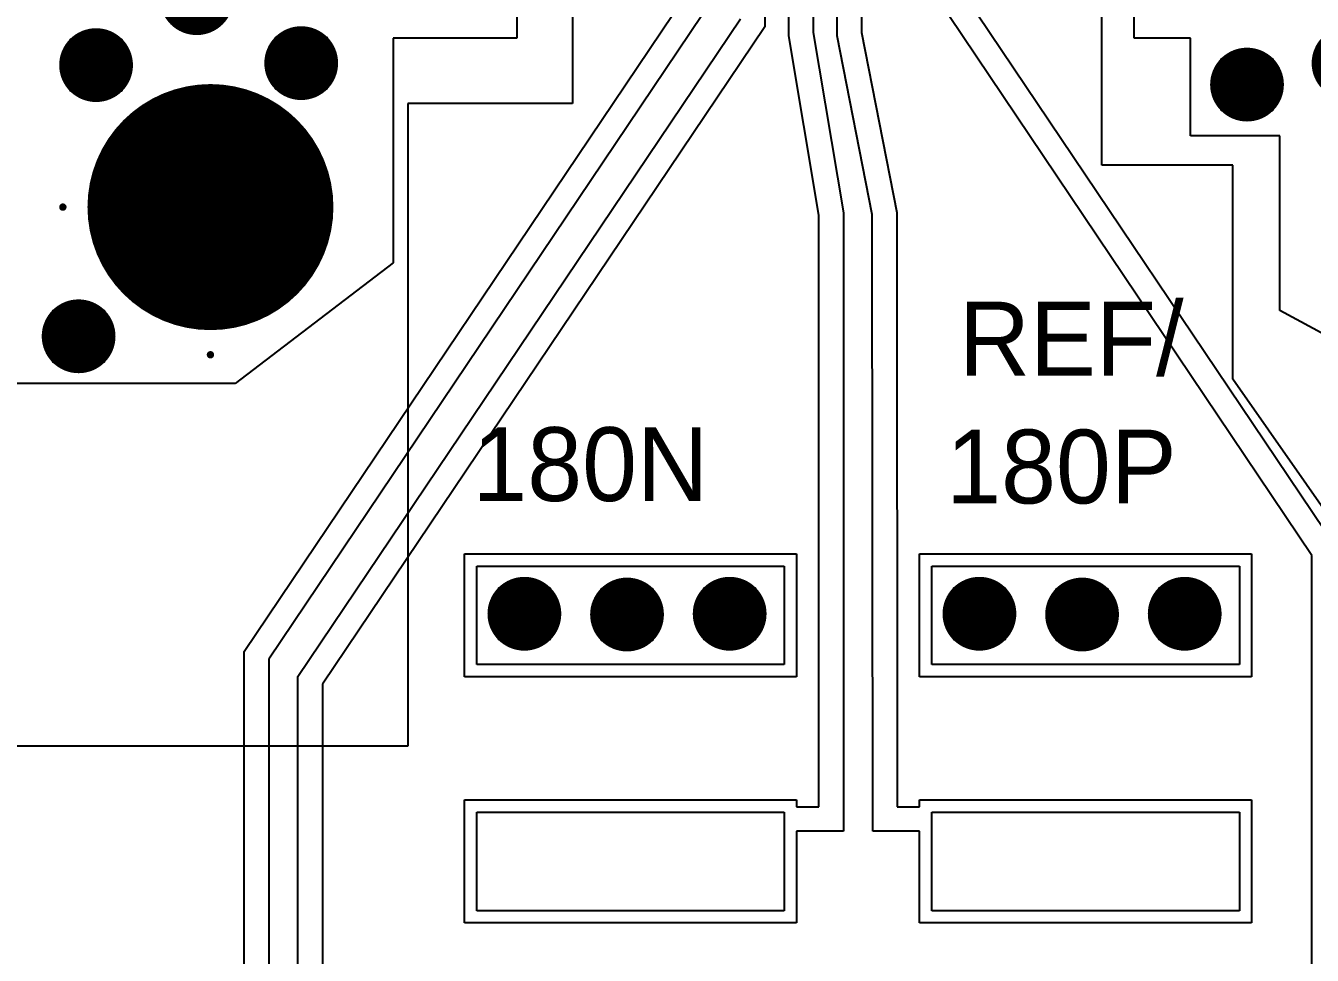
# Model space of a CAD drawing. Header units: millimetres. Extents: x -0.89 to 0.88, y -1.01 to 1.57.
# Drawn here: x -0.325 to 0.198, y -0.554 to -0.176 of the extents above; entities that cross this region are included whole.
import ezdxf

# ---------------------------------------------------------------- set-up
doc = ezdxf.new("R2010")
doc.units = ezdxf.units.MM
doc.header["$MEASUREMENT"] = 0
for name, color, linetype in [('BottomLayer', 5, 'Continuous'), ('DrillDrawing', 1, 'Continuous'), ('Mechanical9', 56, 'Continuous'), ('MultiLayer', 9, 'Continuous'), ('PadHoleLayer', 156, 'Continuous'), ('TopLayer', 1, 'Continuous'), ('TopOverlay', 2, 'Continuous'), ('TopPaste', 8, 'Continuous'), ('TopSolder', 216, 'Continuous'), ('ViaHoleLayer', 16, 'Continuous')]:
    doc.layers.add(name, color=color, linetype=linetype)

msp = doc.modelspace()

# ---------------------------------------------------------------- linework, layer by layer
at = {"layer": 'BottomLayer'}
for points, const_width in [([(-0.2631, -0.1651, 1), (-0.2481, -0.1651, 1)], 0.015), ([(-0.304, -0.1923, 1), (-0.289, -0.1923, 1)], 0.015), ([(-0.2206, -0.1915, 1), (-0.2056, -0.1915, 1)], 0.015), ([(0.2052, -0.1915, 1), (0.2202, -0.1915, 1)], 0.015), ([(0.16392, -0.20022, 1), (0.17892, -0.20022, 1)], 0.015), ([(-0.275, -0.25, 1), (-0.225, -0.25, 1)], 0.05), ([(-0.3111, -0.3025, 1), (-0.2961, -0.3025, 1)], 0.015), ([(-0.12987, -0.41526, 1), (-0.11487, -0.41526, 1)], 0.015), ([(-0.08814, -0.41557, 1), (-0.07314, -0.41557, 1)], 0.015), ([(-0.04641, -0.41526, 1), (-0.03141, -0.41526, 1)], 0.015), ([(0.05513, -0.41526, 1), (0.07013, -0.41526, 1)], 0.015), ([(0.09686, -0.41557, 1), (0.11186, -0.41557, 1)], 0.015), ([(0.13859, -0.41526, 1), (0.15359, -0.41526, 1)], 0.015)]:
    msp.add_lwpolyline(points, format="xyb", close=True, dxfattribs=dict(at, const_width=const_width))
at = {"layer": 'DrillDrawing', "const_width": 0.002}
for points in [[(-0.3065, -0.1823), (-0.2865, -0.1823)], [(-0.3065, -0.2023), (-0.3065, -0.1823)], [(-0.2865, -0.2023), (-0.2865, -0.1823)], [(-0.2231, -0.1815), (-0.2031, -0.1815)], [(-0.2231, -0.2015), (-0.2231, -0.1815)], [(-0.2031, -0.2015), (-0.2031, -0.1815)], [(-0.3025, -0.1863), (-0.2905, -0.1863)], [(-0.3025, -0.1983), (-0.3025, -0.1863)], [(-0.2905, -0.1983), (-0.2905, -0.1863)], [(-0.2191, -0.1855), (-0.2071, -0.1855)], [(-0.2191, -0.1975), (-0.2191, -0.1855)], [(-0.2071, -0.1975), (-0.2071, -0.1855)], [(0.16142, -0.19022), (0.18142, -0.19022)], [(0.16142, -0.21022), (0.16142, -0.19022)], [(0.16542, -0.19422), (0.17742, -0.19422)], [(0.16542, -0.20622), (0.16542, -0.19422)], [(0.17742, -0.20622), (0.17742, -0.19422)], [(0.18142, -0.21022), (0.18142, -0.19022)], [(-0.3025, -0.1983), (-0.2905, -0.1983)], [(-0.2191, -0.1975), (-0.2071, -0.1975)], [(-0.3065, -0.2023), (-0.2865, -0.2023)], [(-0.2231, -0.2015), (-0.2031, -0.2015)], [(0.16542, -0.20622), (0.17742, -0.20622)], [(0.16142, -0.21022), (0.18142, -0.21022)], [(-0.26, -0.24), (-0.24, -0.24)], [(-0.26, -0.24), (-0.25, -0.26)], [(-0.25, -0.26), (-0.24, -0.24)], [(-0.3136, -0.2925), (-0.2936, -0.2925)], [(-0.3136, -0.3125), (-0.3136, -0.2925)], [(-0.2936, -0.3125), (-0.2936, -0.2925)], [(-0.3096, -0.2965), (-0.2976, -0.2965)], [(-0.3096, -0.3085), (-0.3096, -0.2965)], [(-0.2976, -0.3085), (-0.2976, -0.2965)], [(-0.3096, -0.3085), (-0.2976, -0.3085)], [(-0.3136, -0.3125), (-0.2936, -0.3125)], [(-0.13237, -0.40526), (-0.11237, -0.40526)], [(-0.13237, -0.42526), (-0.13237, -0.40526)], [(-0.11237, -0.42526), (-0.11237, -0.40526)], [(-0.09064, -0.40557), (-0.07064, -0.40557)], [(-0.09064, -0.42557), (-0.09064, -0.40557)], [(-0.07064, -0.42557), (-0.07064, -0.40557)], [(-0.04891, -0.40526), (-0.02891, -0.40526)], [(-0.04891, -0.42526), (-0.04891, -0.40526)], [(-0.02891, -0.42526), (-0.02891, -0.40526)], [(0.05263, -0.40526), (0.07263, -0.40526)], [(0.05263, -0.42526), (0.05263, -0.40526)], [(0.07263, -0.42526), (0.07263, -0.40526)], [(0.09436, -0.40557), (0.11436, -0.40557)], [(0.09436, -0.42557), (0.09436, -0.40557)], [(0.11436, -0.42557), (0.11436, -0.40557)], [(0.13609, -0.40526), (0.15609, -0.40526)], [(0.13609, -0.42526), (0.13609, -0.40526)], [(0.15609, -0.42526), (0.15609, -0.40526)], [(-0.12837, -0.40926), (-0.11637, -0.40926)], [(-0.12837, -0.42126), (-0.12837, -0.40926)], [(-0.11637, -0.42126), (-0.11637, -0.40926)], [(-0.08664, -0.40957), (-0.07464, -0.40957)], [(-0.08664, -0.42157), (-0.08664, -0.40957)], [(-0.07464, -0.42157), (-0.07464, -0.40957)], [(-0.04491, -0.40926), (-0.03291, -0.40926)], [(-0.04491, -0.42126), (-0.04491, -0.40926)], [(-0.03291, -0.42126), (-0.03291, -0.40926)], [(0.05663, -0.40926), (0.06863, -0.40926)], [(0.05663, -0.42126), (0.05663, -0.40926)], [(0.06863, -0.42126), (0.06863, -0.40926)], [(0.09836, -0.40957), (0.11036, -0.40957)], [(0.09836, -0.42157), (0.09836, -0.40957)], [(0.11036, -0.42157), (0.11036, -0.40957)], [(0.14009, -0.40926), (0.15209, -0.40926)], [(0.14009, -0.42126), (0.14009, -0.40926)], [(0.15209, -0.42126), (0.15209, -0.40926)], [(-0.12837, -0.42126), (-0.11637, -0.42126)], [(-0.08664, -0.42157), (-0.07464, -0.42157)], [(-0.04491, -0.42126), (-0.03291, -0.42126)], [(0.05663, -0.42126), (0.06863, -0.42126)], [(0.09836, -0.42157), (0.11036, -0.42157)], [(0.14009, -0.42126), (0.15209, -0.42126)], [(-0.13237, -0.42526), (-0.11237, -0.42526)], [(-0.09064, -0.42557), (-0.07064, -0.42557)], [(-0.04891, -0.42526), (-0.02891, -0.42526)], [(0.05263, -0.42526), (0.07263, -0.42526)], [(0.09436, -0.42557), (0.11436, -0.42557)], [(0.13609, -0.42526), (0.15609, -0.42526)]]:
    msp.add_lwpolyline(points, dxfattribs=at)
at = {"layer": 'DrillDrawing', "const_width": 0.001}
for points in [[(-0.307, -0.1823, 1), (-0.306, -0.1823, 1)], [(-0.307, -0.1823, 1), (-0.306, -0.1823, 1)], [(-0.287, -0.1823, 1), (-0.286, -0.1823, 1)], [(-0.287, -0.1823, 1), (-0.286, -0.1823, 1)], [(-0.2236, -0.1815, 1), (-0.2226, -0.1815, 1)], [(-0.2236, -0.1815, 1), (-0.2226, -0.1815, 1)], [(-0.2036, -0.1815, 1), (-0.2026, -0.1815, 1)], [(-0.2036, -0.1815, 1), (-0.2026, -0.1815, 1)], [(-0.303, -0.1863, 1), (-0.302, -0.1863, 1)], [(-0.303, -0.1863, 1), (-0.302, -0.1863, 1)], [(-0.291, -0.1863, 1), (-0.29, -0.1863, 1)], [(-0.291, -0.1863, 1), (-0.29, -0.1863, 1)], [(-0.2196, -0.1855, 1), (-0.2186, -0.1855, 1)], [(-0.2196, -0.1855, 1), (-0.2186, -0.1855, 1)], [(-0.2076, -0.1855, 1), (-0.2066, -0.1855, 1)], [(-0.2076, -0.1855, 1), (-0.2066, -0.1855, 1)], [(0.16092, -0.19022, 1), (0.16192, -0.19022, 1)], [(0.16092, -0.19022, 1), (0.16192, -0.19022, 1)], [(0.16492, -0.19422, 1), (0.16592, -0.19422, 1)], [(0.16492, -0.19422, 1), (0.16592, -0.19422, 1)], [(0.17692, -0.19422, 1), (0.17792, -0.19422, 1)], [(0.17692, -0.19422, 1), (0.17792, -0.19422, 1)], [(0.18092, -0.19022, 1), (0.18192, -0.19022, 1)], [(0.18092, -0.19022, 1), (0.18192, -0.19022, 1)], [(-0.303, -0.1983, 1), (-0.302, -0.1983, 1)], [(-0.303, -0.1983, 1), (-0.302, -0.1983, 1)], [(-0.291, -0.1983, 1), (-0.29, -0.1983, 1)], [(-0.291, -0.1983, 1), (-0.29, -0.1983, 1)], [(-0.2196, -0.1975, 1), (-0.2186, -0.1975, 1)], [(-0.2196, -0.1975, 1), (-0.2186, -0.1975, 1)], [(-0.2076, -0.1975, 1), (-0.2066, -0.1975, 1)], [(-0.2076, -0.1975, 1), (-0.2066, -0.1975, 1)], [(-0.307, -0.2023, 1), (-0.306, -0.2023, 1)], [(-0.307, -0.2023, 1), (-0.306, -0.2023, 1)], [(-0.287, -0.2023, 1), (-0.286, -0.2023, 1)], [(-0.287, -0.2023, 1), (-0.286, -0.2023, 1)], [(-0.2236, -0.2015, 1), (-0.2226, -0.2015, 1)], [(-0.2236, -0.2015, 1), (-0.2226, -0.2015, 1)], [(-0.2036, -0.2015, 1), (-0.2026, -0.2015, 1)], [(-0.2036, -0.2015, 1), (-0.2026, -0.2015, 1)], [(0.16492, -0.20622, 1), (0.16592, -0.20622, 1)], [(0.16492, -0.20622, 1), (0.16592, -0.20622, 1)], [(0.17692, -0.20622, 1), (0.17792, -0.20622, 1)], [(0.17692, -0.20622, 1), (0.17792, -0.20622, 1)], [(0.16092, -0.21022, 1), (0.16192, -0.21022, 1)], [(0.16092, -0.21022, 1), (0.16192, -0.21022, 1)], [(0.18092, -0.21022, 1), (0.18192, -0.21022, 1)], [(0.18092, -0.21022, 1), (0.18192, -0.21022, 1)], [(-0.2605, -0.24, 1), (-0.2595, -0.24, 1)], [(-0.2605, -0.24, 1), (-0.2595, -0.24, 1)], [(-0.2405, -0.24, 1), (-0.2395, -0.24, 1)], [(-0.2405, -0.24, 1), (-0.2395, -0.24, 1)], [(-0.2505, -0.26, 1), (-0.2495, -0.26, 1)], [(-0.2505, -0.26, 1), (-0.2495, -0.26, 1)], [(-0.3141, -0.2925, 1), (-0.3131, -0.2925, 1)], [(-0.3141, -0.2925, 1), (-0.3131, -0.2925, 1)], [(-0.2941, -0.2925, 1), (-0.2931, -0.2925, 1)], [(-0.2941, -0.2925, 1), (-0.2931, -0.2925, 1)], [(-0.3101, -0.2965, 1), (-0.3091, -0.2965, 1)], [(-0.3101, -0.2965, 1), (-0.3091, -0.2965, 1)], [(-0.2981, -0.2965, 1), (-0.2971, -0.2965, 1)], [(-0.2981, -0.2965, 1), (-0.2971, -0.2965, 1)], [(-0.3101, -0.3085, 1), (-0.3091, -0.3085, 1)], [(-0.3101, -0.3085, 1), (-0.3091, -0.3085, 1)], [(-0.2981, -0.3085, 1), (-0.2971, -0.3085, 1)], [(-0.2981, -0.3085, 1), (-0.2971, -0.3085, 1)], [(-0.3141, -0.3125, 1), (-0.3131, -0.3125, 1)], [(-0.3141, -0.3125, 1), (-0.3131, -0.3125, 1)], [(-0.2941, -0.3125, 1), (-0.2931, -0.3125, 1)], [(-0.2941, -0.3125, 1), (-0.2931, -0.3125, 1)], [(-0.13287, -0.40526, 1), (-0.13187, -0.40526, 1)], [(-0.13287, -0.40526, 1), (-0.13187, -0.40526, 1)], [(-0.11287, -0.40526, 1), (-0.11187, -0.40526, 1)], [(-0.11287, -0.40526, 1), (-0.11187, -0.40526, 1)], [(-0.09114, -0.40557, 1), (-0.09014, -0.40557, 1)], [(-0.09114, -0.40557, 1), (-0.09014, -0.40557, 1)], [(-0.07114, -0.40557, 1), (-0.07014, -0.40557, 1)], [(-0.07114, -0.40557, 1), (-0.07014, -0.40557, 1)], [(-0.04941, -0.40526, 1), (-0.04841, -0.40526, 1)], [(-0.04941, -0.40526, 1), (-0.04841, -0.40526, 1)], [(-0.02941, -0.40526, 1), (-0.02841, -0.40526, 1)], [(-0.02941, -0.40526, 1), (-0.02841, -0.40526, 1)], [(0.05213, -0.40526, 1), (0.05313, -0.40526, 1)], [(0.05213, -0.40526, 1), (0.05313, -0.40526, 1)], [(0.07213, -0.40526, 1), (0.07313, -0.40526, 1)], [(0.07213, -0.40526, 1), (0.07313, -0.40526, 1)], [(0.09386, -0.40557, 1), (0.09486, -0.40557, 1)], [(0.09386, -0.40557, 1), (0.09486, -0.40557, 1)], [(0.11386, -0.40557, 1), (0.11486, -0.40557, 1)], [(0.11386, -0.40557, 1), (0.11486, -0.40557, 1)], [(0.13559, -0.40526, 1), (0.13659, -0.40526, 1)], [(0.13559, -0.40526, 1), (0.13659, -0.40526, 1)], [(0.15559, -0.40526, 1), (0.15659, -0.40526, 1)], [(0.15559, -0.40526, 1), (0.15659, -0.40526, 1)], [(-0.12887, -0.40926, 1), (-0.12787, -0.40926, 1)], [(-0.12887, -0.40926, 1), (-0.12787, -0.40926, 1)], [(-0.11687, -0.40926, 1), (-0.11587, -0.40926, 1)], [(-0.11687, -0.40926, 1), (-0.11587, -0.40926, 1)], [(-0.08714, -0.40957, 1), (-0.08614, -0.40957, 1)], [(-0.08714, -0.40957, 1), (-0.08614, -0.40957, 1)], [(-0.07514, -0.40957, 1), (-0.07414, -0.40957, 1)], [(-0.07514, -0.40957, 1), (-0.07414, -0.40957, 1)], [(-0.04541, -0.40926, 1), (-0.04441, -0.40926, 1)], [(-0.04541, -0.40926, 1), (-0.04441, -0.40926, 1)], [(-0.03341, -0.40926, 1), (-0.03241, -0.40926, 1)], [(-0.03341, -0.40926, 1), (-0.03241, -0.40926, 1)], [(0.05613, -0.40926, 1), (0.05713, -0.40926, 1)], [(0.05613, -0.40926, 1), (0.05713, -0.40926, 1)], [(0.06813, -0.40926, 1), (0.06913, -0.40926, 1)], [(0.06813, -0.40926, 1), (0.06913, -0.40926, 1)], [(0.09786, -0.40957, 1), (0.09886, -0.40957, 1)], [(0.09786, -0.40957, 1), (0.09886, -0.40957, 1)], [(0.10986, -0.40957, 1), (0.11086, -0.40957, 1)], [(0.10986, -0.40957, 1), (0.11086, -0.40957, 1)], [(0.13959, -0.40926, 1), (0.14059, -0.40926, 1)], [(0.13959, -0.40926, 1), (0.14059, -0.40926, 1)], [(0.15159, -0.40926, 1), (0.15259, -0.40926, 1)], [(0.15159, -0.40926, 1), (0.15259, -0.40926, 1)], [(-0.12887, -0.42126, 1), (-0.12787, -0.42126, 1)], [(-0.12887, -0.42126, 1), (-0.12787, -0.42126, 1)], [(-0.11687, -0.42126, 1), (-0.11587, -0.42126, 1)], [(-0.11687, -0.42126, 1), (-0.11587, -0.42126, 1)], [(-0.08714, -0.42157, 1), (-0.08614, -0.42157, 1)], [(-0.08714, -0.42157, 1), (-0.08614, -0.42157, 1)], [(-0.07514, -0.42157, 1), (-0.07414, -0.42157, 1)], [(-0.07514, -0.42157, 1), (-0.07414, -0.42157, 1)], [(-0.04541, -0.42126, 1), (-0.04441, -0.42126, 1)], [(-0.04541, -0.42126, 1), (-0.04441, -0.42126, 1)], [(-0.03341, -0.42126, 1), (-0.03241, -0.42126, 1)], [(-0.03341, -0.42126, 1), (-0.03241, -0.42126, 1)], [(0.05613, -0.42126, 1), (0.05713, -0.42126, 1)], [(0.05613, -0.42126, 1), (0.05713, -0.42126, 1)], [(0.06813, -0.42126, 1), (0.06913, -0.42126, 1)], [(0.06813, -0.42126, 1), (0.06913, -0.42126, 1)], [(0.09786, -0.42157, 1), (0.09886, -0.42157, 1)], [(0.09786, -0.42157, 1), (0.09886, -0.42157, 1)], [(0.10986, -0.42157, 1), (0.11086, -0.42157, 1)], [(0.10986, -0.42157, 1), (0.11086, -0.42157, 1)], [(0.13959, -0.42126, 1), (0.14059, -0.42126, 1)], [(0.13959, -0.42126, 1), (0.14059, -0.42126, 1)], [(0.15159, -0.42126, 1), (0.15259, -0.42126, 1)], [(0.15159, -0.42126, 1), (0.15259, -0.42126, 1)], [(-0.13287, -0.42526, 1), (-0.13187, -0.42526, 1)], [(-0.13287, -0.42526, 1), (-0.13187, -0.42526, 1)], [(-0.11287, -0.42526, 1), (-0.11187, -0.42526, 1)], [(-0.11287, -0.42526, 1), (-0.11187, -0.42526, 1)], [(-0.09114, -0.42557, 1), (-0.09014, -0.42557, 1)], [(-0.09114, -0.42557, 1), (-0.09014, -0.42557, 1)], [(-0.07114, -0.42557, 1), (-0.07014, -0.42557, 1)], [(-0.07114, -0.42557, 1), (-0.07014, -0.42557, 1)], [(-0.04941, -0.42526, 1), (-0.04841, -0.42526, 1)], [(-0.04941, -0.42526, 1), (-0.04841, -0.42526, 1)], [(-0.02941, -0.42526, 1), (-0.02841, -0.42526, 1)], [(-0.02941, -0.42526, 1), (-0.02841, -0.42526, 1)], [(0.05213, -0.42526, 1), (0.05313, -0.42526, 1)], [(0.05213, -0.42526, 1), (0.05313, -0.42526, 1)], [(0.07213, -0.42526, 1), (0.07313, -0.42526, 1)], [(0.07213, -0.42526, 1), (0.07313, -0.42526, 1)], [(0.09386, -0.42557, 1), (0.09486, -0.42557, 1)], [(0.09386, -0.42557, 1), (0.09486, -0.42557, 1)], [(0.11386, -0.42557, 1), (0.11486, -0.42557, 1)], [(0.11386, -0.42557, 1), (0.11486, -0.42557, 1)], [(0.13559, -0.42526, 1), (0.13659, -0.42526, 1)], [(0.13559, -0.42526, 1), (0.13659, -0.42526, 1)], [(0.15559, -0.42526, 1), (0.15659, -0.42526, 1)], [(0.15559, -0.42526, 1), (0.15659, -0.42526, 1)]]:
    msp.add_lwpolyline(points, format="xyb", close=True, dxfattribs=at)
at = {"layer": 'Mechanical9', "const_width": 0.0015}
for points in [[(-0.31075, -0.25, 1), (-0.30925, -0.25, 1)], [(-0.25075, -0.31, 1), (-0.24925, -0.31, 1)]]:
    msp.add_lwpolyline(points, format="xyb", close=True, dxfattribs=at)
at = {"layer": 'MultiLayer'}
for points, const_width in [([(-0.2631, -0.1651, 1), (-0.2481, -0.1651, 1)], 0.015), ([(-0.304, -0.1923, 1), (-0.289, -0.1923, 1)], 0.015), ([(-0.2206, -0.1915, 1), (-0.2056, -0.1915, 1)], 0.015), ([(0.2052, -0.1915, 1), (0.2202, -0.1915, 1)], 0.015), ([(0.16392, -0.20022, 1), (0.17892, -0.20022, 1)], 0.015), ([(-0.275, -0.25, 1), (-0.225, -0.25, 1)], 0.05), ([(-0.3111, -0.3025, 1), (-0.2961, -0.3025, 1)], 0.015), ([(-0.12987, -0.41526, 1), (-0.11487, -0.41526, 1)], 0.015), ([(-0.08814, -0.41557, 1), (-0.07314, -0.41557, 1)], 0.015), ([(-0.04641, -0.41526, 1), (-0.03141, -0.41526, 1)], 0.015), ([(0.05513, -0.41526, 1), (0.07013, -0.41526, 1)], 0.015), ([(0.09686, -0.41557, 1), (0.11186, -0.41557, 1)], 0.015), ([(0.13859, -0.41526, 1), (0.15359, -0.41526, 1)], 0.015)]:
    msp.add_lwpolyline(points, format="xyb", close=True, dxfattribs=dict(at, const_width=const_width))
at = {"layer": 'PadHoleLayer', "const_width": 0.05}
msp.add_lwpolyline([(-0.275, -0.25, 1), (-0.225, -0.25, 1)], format="xyb", close=True, dxfattribs=at)
at = {"layer": 'TopLayer'}
for p, q in [((-0.0246, -0.0767), (-0.0246, -0.17669)), ((-0.0148, -0.18043), (-0.0148, -0.0767)), ((-0.0049, -0.0767), (-0.0049, -0.179)), ((0.00485, -0.18043), (0.00485, -0.0767)), ((0.01475, -0.0767), (0.01475, -0.179)), ((-0.1255, -0.1398), (-0.1255, -0.1813)), ((0.1255, -0.1813), (0.1255, -0.1398)), ((-0.23629, -0.43061), (-0.0541, -0.15996)), ((0.0541, -0.15996), (0.20774, -0.38849)), ((-0.0443, -0.16331), (-0.22629, -0.43366)), ((0.19774, -0.39154), (0.0443, -0.16331)), ((-0.21443, -0.44078), (-0.0345, -0.17349)), ((-0.0246, -0.17669), (-0.20443, -0.44383)), ((-0.1255, -0.1813), (-0.17566, -0.1813)), ((-0.17566, -0.1813), (-0.17566, -0.2726)), ((-0.00263, -0.25322), (-0.0148, -0.18043)), ((-0.0049, -0.179), (0.00737, -0.25239)), ((0.019, -0.25306), (0.00485, -0.18043)), ((0.01475, -0.179), (0.029, -0.25222)), ((0.1485, -0.1813), (0.1255, -0.1813)), ((0.1485, -0.22101), (0.1485, -0.1813)), ((0.1847, -0.22101), (0.1485, -0.22101)), ((0.1847, -0.29205), (0.1847, -0.22101)), ((-0.00263, -0.49367), (-0.00263, -0.25322)), ((0.00737, -0.25239), (0.00737, -0.50367)), ((0.01923, -0.50367), (0.019, -0.25306)), ((0.029, -0.25222), (0.02923, -0.49367)), ((-0.17566, -0.2726), (-0.2399, -0.3217)), ((0.2399, -0.3217), (0.1847, -0.29205)), ((-0.2399, -0.3217), (-0.872, -0.3217)), ((-0.1467, -0.44092), (-0.1467, -0.39092)), ((-0.1467, -0.39092), (-0.0117, -0.39092)), ((-0.0117, -0.39092), (-0.0117, -0.44092)), ((0.0383, -0.44092), (0.0383, -0.39092)), ((0.0383, -0.39092), (0.1733, -0.39092)), ((0.1733, -0.39092), (0.1733, -0.44092)), ((0.19774, -0.81771), (0.19774, -0.39154)), ((-0.23629, -0.81771), (-0.23629, -0.43061)), ((-0.22629, -0.43366), (-0.22629, -0.82771)), ((-0.21443, -0.82771), (-0.21443, -0.44078)), ((-0.20443, -0.44383), (-0.20443, -0.81771)), ((-0.0117, -0.44092), (-0.1467, -0.44092)), ((0.1733, -0.44092), (0.0383, -0.44092)), ((-0.1467, -0.54092), (-0.1467, -0.49092)), ((-0.1467, -0.49092), (-0.0117, -0.49092)), ((-0.0117, -0.49092), (-0.0117, -0.49367)), ((0.0383, -0.49367), (0.0383, -0.49092)), ((0.0383, -0.49092), (0.1733, -0.49092)), ((0.1733, -0.49092), (0.1733, -0.54092)), ((-0.0117, -0.49367), (-0.00263, -0.49367)), ((0.02923, -0.49367), (0.0383, -0.49367)), ((0.00737, -0.50367), (-0.0117, -0.50367)), ((-0.0117, -0.50367), (-0.0117, -0.54092)), ((0.0383, -0.50367), (0.01923, -0.50367)), ((0.0383, -0.54092), (0.0383, -0.50367)), ((-0.0117, -0.54092), (-0.1467, -0.54092)), ((0.1733, -0.54092), (0.0383, -0.54092))]:
    msp.add_line(p, q, dxfattribs=at)
for points, const_width in [([(-0.2631, -0.1651, 1), (-0.2481, -0.1651, 1)], 0.015), ([(-0.304, -0.1923, 1), (-0.289, -0.1923, 1)], 0.015), ([(-0.2206, -0.1915, 1), (-0.2056, -0.1915, 1)], 0.015), ([(0.2052, -0.1915, 1), (0.2202, -0.1915, 1)], 0.015), ([(0.16392, -0.20022, 1), (0.17892, -0.20022, 1)], 0.015), ([(-0.275, -0.25, 1), (-0.225, -0.25, 1)], 0.05), ([(-0.3111, -0.3025, 1), (-0.2961, -0.3025, 1)], 0.015), ([(-0.12987, -0.41526, 1), (-0.11487, -0.41526, 1)], 0.015), ([(-0.08814, -0.41557, 1), (-0.07314, -0.41557, 1)], 0.015), ([(-0.04641, -0.41526, 1), (-0.03141, -0.41526, 1)], 0.015), ([(0.05513, -0.41526, 1), (0.07013, -0.41526, 1)], 0.015), ([(0.09686, -0.41557, 1), (0.11186, -0.41557, 1)], 0.015), ([(0.13859, -0.41526, 1), (0.15359, -0.41526, 1)], 0.015)]:
    msp.add_lwpolyline(points, format="xyb", close=True, dxfattribs=dict(at, const_width=const_width))
at = {"layer": 'TopPaste'}
for p, q in [((-0.1417, -0.43592), (-0.1417, -0.39592)), ((-0.1417, -0.39592), (-0.0167, -0.39592)), ((-0.0167, -0.39592), (-0.0167, -0.43592)), ((0.0433, -0.43592), (0.0433, -0.39592)), ((0.0433, -0.39592), (0.1683, -0.39592)), ((0.1683, -0.39592), (0.1683, -0.43592)), ((-0.0167, -0.43592), (-0.1417, -0.43592)), ((0.1683, -0.43592), (0.0433, -0.43592)), ((-0.1417, -0.53592), (-0.1417, -0.49592)), ((-0.1417, -0.49592), (-0.0167, -0.49592)), ((-0.0167, -0.49592), (-0.0167, -0.53592)), ((0.0433, -0.53592), (0.0433, -0.49592)), ((0.0433, -0.49592), (0.1683, -0.49592)), ((0.1683, -0.49592), (0.1683, -0.53592)), ((-0.0167, -0.53592), (-0.1417, -0.53592)), ((0.1683, -0.53592), (0.0433, -0.53592))]:
    msp.add_line(p, q, dxfattribs=at)
at = {"layer": 'TopSolder'}
for p, q in [((-0.1028, -0.16741), (-0.1028, -0.20795)), ((0.11245, -0.23302), (0.11245, -0.16741)), ((-0.1028, -0.20795), (-0.16981, -0.20795)), ((-0.16981, -0.20795), (-0.16981, -0.46912)), ((0.16563, -0.23302), (0.11245, -0.23302)), ((0.16563, -0.31994), (0.16563, -0.23302)), ((0.21189, -0.38616), (0.16563, -0.31994)), ((-0.1417, -0.43592), (-0.1417, -0.39592)), ((-0.1417, -0.39592), (-0.0167, -0.39592)), ((-0.0167, -0.39592), (-0.0167, -0.43592)), ((0.0433, -0.43592), (0.0433, -0.39592)), ((0.0433, -0.39592), (0.1683, -0.39592)), ((0.1683, -0.39592), (0.1683, -0.43592)), ((-0.0167, -0.43592), (-0.1417, -0.43592)), ((0.1683, -0.43592), (0.0433, -0.43592)), ((-0.16981, -0.46912), (-0.39069, -0.46912)), ((-0.1417, -0.53592), (-0.1417, -0.49592)), ((-0.1417, -0.49592), (-0.0167, -0.49592)), ((-0.0167, -0.49592), (-0.0167, -0.53592)), ((0.0433, -0.53592), (0.0433, -0.49592)), ((0.0433, -0.49592), (0.1683, -0.49592)), ((0.1683, -0.49592), (0.1683, -0.53592)), ((-0.0167, -0.53592), (-0.1417, -0.53592)), ((0.1683, -0.53592), (0.0433, -0.53592))]:
    msp.add_line(p, q, dxfattribs=at)
at = {"layer": 'TopSolder', "const_width": 0.05}
msp.add_lwpolyline([(-0.275, -0.25, 1), (-0.225, -0.25, 1)], format="xyb", close=True, dxfattribs=at)
at = {"layer": 'ViaHoleLayer', "const_width": 0.01}
for points in [[(-0.3015, -0.1923, 1), (-0.2915, -0.1923, 1)], [(-0.2181, -0.1915, 1), (-0.2081, -0.1915, 1)], [(0.16642, -0.20022, 1), (0.17642, -0.20022, 1)], [(-0.3086, -0.3025, 1), (-0.2986, -0.3025, 1)], [(-0.12737, -0.41526, 1), (-0.11737, -0.41526, 1)], [(-0.08564, -0.41557, 1), (-0.07564, -0.41557, 1)], [(-0.04391, -0.41526, 1), (-0.03391, -0.41526, 1)], [(0.05763, -0.41526, 1), (0.06763, -0.41526, 1)], [(0.09936, -0.41557, 1), (0.10936, -0.41557, 1)], [(0.14109, -0.41526, 1), (0.15109, -0.41526, 1)]]:
    msp.add_lwpolyline(points, format="xyb", close=True, dxfattribs=at)

# ---------------------------------------------------------------- texts
at = {"layer": 'TopOverlay'}
for s, p in [('REF/', (0.05423, -0.31846)), ('180N', (-0.14351, -0.36946)), ('180P', (0.04912, -0.37043))]:
    msp.add_text(s, height=0.03, dxfattribs=at).set_placement(p)

doc.saveas('drawing.dxf')
